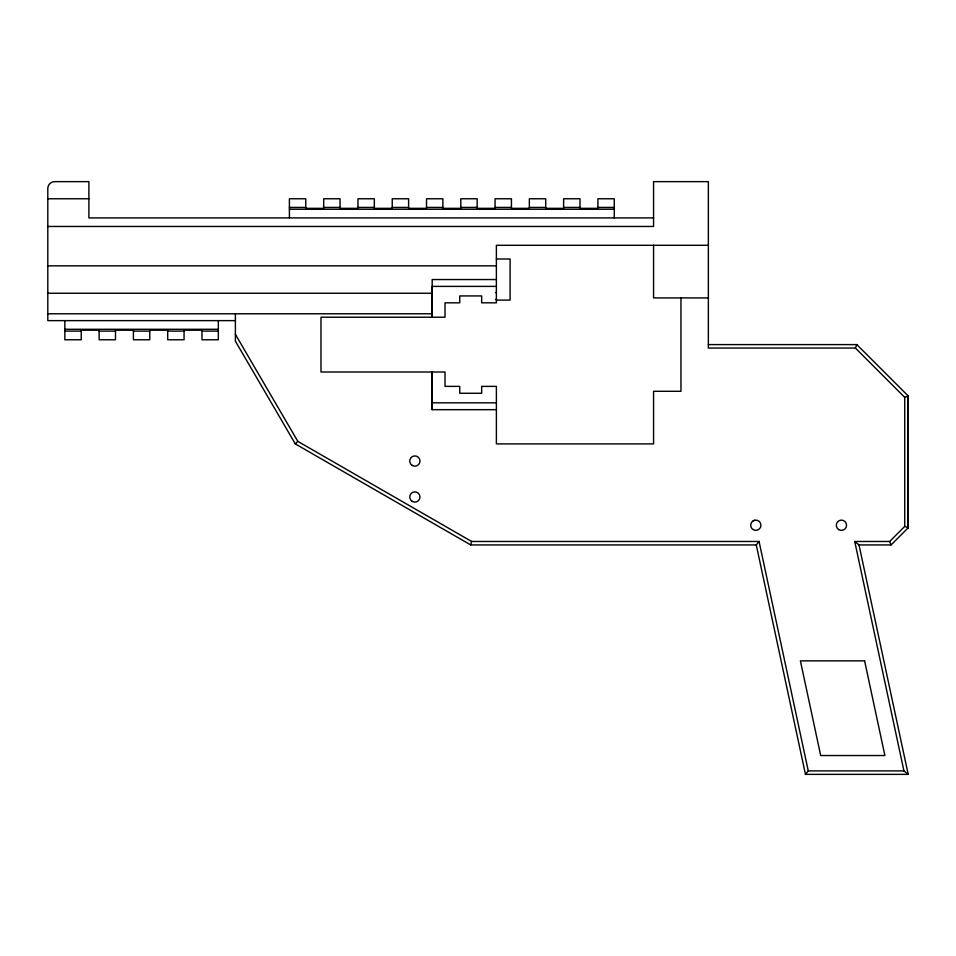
<?xml version="1.0" encoding="UTF-8"?>
<svg xmlns="http://www.w3.org/2000/svg" width="956" height="956" viewBox="0 0 956 956"><rect width="100%" height="100%" fill="white"/><g stroke="black" fill="none" stroke-linecap="round" stroke-linejoin="round"><path stroke-width="1.43" d="M289.405 217.872L289.405 198.764L305.777 198.764L305.777 208.336L323.678 208.336L323.678 198.764L340.049 198.764L340.049 208.336L357.962 208.336L357.962 198.764L374.334 198.764L374.334 208.336L392.235 208.336L392.235 198.764L408.606 198.764L408.606 208.336L426.519 208.336L426.519 198.764L442.879 198.764L442.879 208.336L460.792 208.336L460.792 198.764L477.164 198.764L477.164 208.336L495.065 208.336L495.065 198.764L511.436 198.764L511.436 208.336L529.349 208.336L529.349 198.764L545.721 198.764L545.721 208.336L563.622 208.336L563.622 198.764L579.993 198.764L579.993 208.336L597.906 208.336L597.906 198.764L614.266 198.764L614.266 217.908M432.184 409.67L432.184 372.004L432.184 409.67L496.391 409.67M47.8 226.464L653.569 226.464L653.569 181.64L708.36 181.64L708.36 348.056L855.405 348.056L904.746 397.397L904.746 526.374L889.654 541.478L854.736 541.478L859.002 544.932L891.076 544.932L908.2 527.808L908.2 395.975L856.839 344.602L708.36 344.602M908.2 503.836L908.2 527.808L904.746 526.374M235.391 313.783L235.391 341.184L295.308 443.907L470.711 544.932L471.631 541.478L759.064 541.478L808.262 770.906L805.466 774.36L908.2 774.36L859.002 544.932M855.405 348.056L856.839 344.602M470.711 544.932L756.268 544.932L759.064 541.478M295.308 443.907L297.83 441.373L471.631 541.478M904.746 397.397L908.2 395.975L908.2 527.808M753.244 520.793A5.138 5.138 0 0 1 760.952 525.238A5.138 5.138 0 0 1 753.244 529.684A5.138 5.138 0 0 1 753.244 520.793L754.487 520.279M47.8 198.764L88.896 198.764M289.405 207.428L305.777 207.428M323.678 207.428L340.049 207.428M357.962 207.428L374.334 207.428M392.235 207.428L408.606 207.428M426.519 207.428L442.879 207.428M460.792 207.428L477.164 207.428M495.065 207.428L511.436 207.428M529.349 207.428L545.721 207.428M563.622 207.428L579.993 207.428M597.906 207.428L614.266 207.428M289.405 209.245L614.266 209.245M653.569 217.908L88.896 217.908L88.896 181.64L54.647 181.64A6.847 6.847 0 0 0 47.8 188.487L47.8 320.63L235.391 320.63M708.36 245.298L496.391 245.298L496.379 302.825L481.657 302.825L481.669 295.93L459.74 295.93L459.74 302.825L445.018 302.825L445.018 317.213L320.989 317.213L320.989 372.004L445.018 372.004L445.018 386.379L459.752 386.379L459.752 393.275L481.669 393.275L481.657 386.379L496.391 386.379L496.391 443.907L653.569 443.907L653.569 391.291L680.959 391.291L680.959 297.914M496.391 258.992L510.086 258.992L510.086 300.088L496.391 300.088M47.8 265.84L496.391 265.84M496.391 279.546L432.184 279.546L432.184 317.213L432.22 286.394L496.391 286.394M495.531 292.56L496.379 292.56M47.8 293.241L432.184 293.241M708.36 297.914L653.569 297.914L653.569 245.298M495.531 299.407L496.379 299.407M47.8 313.783L432.184 313.783M64.853 329.294L218.327 329.294M64.853 331.111L81.224 331.111M99.125 331.111L115.497 331.111M133.41 331.111L149.781 331.111M167.682 331.111L184.054 331.111M201.967 331.111L218.327 331.111M432.184 402.823L496.391 402.823M808.262 770.906L903.934 770.906L908.2 774.36M235.391 334.337L297.83 441.373M889.654 541.478L891.076 544.932M854.736 541.478L903.934 770.906M756.268 544.932L805.466 774.36M218.327 320.63L218.327 339.774L201.967 339.774L201.967 330.202L184.054 330.202L184.054 339.774L167.682 339.774L167.682 330.202L149.781 330.202L149.781 339.774L133.41 339.774L133.41 330.202L115.497 330.202L115.497 339.774L99.125 339.774L99.125 330.202L81.224 330.202L81.224 339.774L64.853 339.774L64.853 320.63M864.606 660.859L800.399 660.859L820.69 755.527L884.898 755.527L864.606 660.859M838.854 529.684A5.138 5.138 0 0 0 846.562 525.238A5.138 5.138 0 0 0 838.854 520.793A5.138 5.138 0 0 0 838.854 529.684M412.299 501.434A5.138 5.138 0 0 0 419.995 496.989A5.138 5.138 0 0 0 412.299 492.543A5.138 5.138 0 0 0 412.299 501.434M412.299 465.476A5.138 5.138 0 0 0 419.995 461.031A5.138 5.138 0 0 0 412.299 456.586A5.138 5.138 0 0 0 412.299 465.476"/></g></svg>
